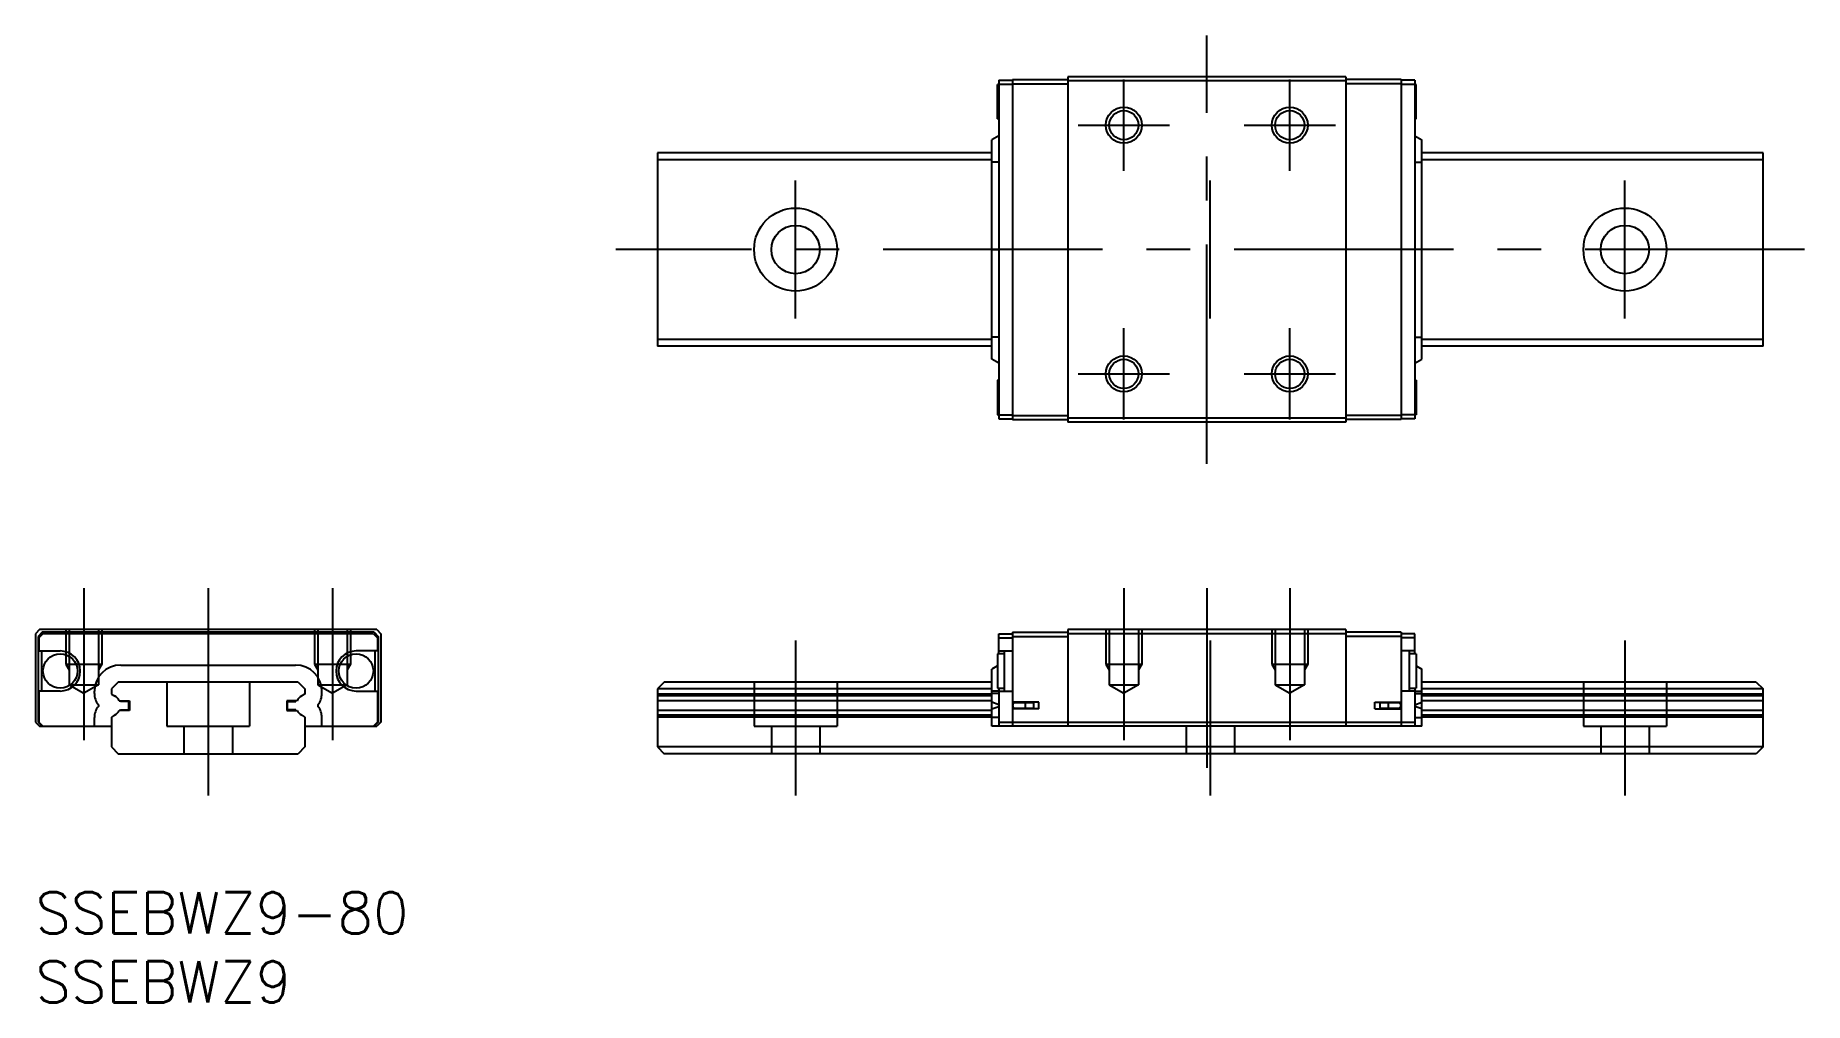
# Model space of a CAD drawing. Extents: x 0 to 128, y -8 to 62.
import ezdxf

# ---------------------------------------------------------------- set-up
doc = ezdxf.new("R2010")
doc.units = 0
doc.header["$LTSCALE"] = 0.5
doc.linetypes.add('CENTER', pattern=[50.8, 31.75, -6.35, 6.35, -6.35])
doc.linetypes.add('DASHED', pattern=[19.05, 12.7, -6.35])
for name, color, linetype in [('MSM_CENTER', 1, 'CENTER'), ('MSM_CONTINUOUS', 7, 'CONTINUOUS'), ('MSM_DASHED', 4, 'DASHED'), ('MSM_NARROW', 5, 'CONTINUOUS'), ('MSM_PART_NUMBER', 7, 'CONTINUOUS')]:
    doc.layers.add(name, color=color, linetype=linetype)
doc.styles.get("Standard").update_dxf_attribs({"font": 'txt.shx', "height": 3, "bigfont": 'bigfont.shx'})

# ---------------------------------------------------------------- blocks, each defined once
blk = doc.blocks.new('*U2')
at = {"layer": 'MSM_PART_NUMBER'}
blk.add_text('SSEBWZ9-80', height=3, dxfattribs=at).set_placement((0, -3))
blk = doc.blocks.new('*U3')
at = {"layer": 'MSM_PART_NUMBER'}
blk.add_text('SSEBWZ9', height=3, dxfattribs=at).set_placement((0, -8))

msp = doc.modelspace()

# ---------------------------------------------------------------- linework, layer by layer
at = {"layer": 'MSM_CENTER'}
for p, q in [((84.75, 31), (84.75, 62)), ((78.75, 52.2), (78.75, 58.8)), ((90.75, 52.2), (90.75, 58.8)), ((75.45, 55.5), (82.05, 55.5)), ((87.45, 55.5), (94.05, 55.5)), ((55, 41.5), (55, 51.5)), ((85, 41.5), (85, 51.5)), ((115, 41.5), (115, 51.5)), ((128, 46.5), (42, 46.5)), ((78.75, 34.2), (78.75, 40.8)), ((90.75, 34.2), (90.75, 40.8)), ((75.45, 37.5), (82.05, 37.5)), ((87.45, 37.5), (94.05, 37.5)), ((3.5, 22), (3.5, 11)), ((12.5, 22), (12.5, 7)), ((21.5, 22), (21.5, 11)), ((78.75, 22), (78.75, 11)), ((84.75, 22), (84.75, 9)), ((90.75, 22), (90.75, 11)), ((55, 18.2), (55, 7)), ((85, 18.2), (85, 7)), ((115, 18.2), (115, 7))]:
    msp.add_line(p, q, dxfattribs=at)
at = {"layer": 'MSM_CONTINUOUS'}
for p, q in [((74.7, 59), (74.7, 34)), ((94.8, 59), (74.7, 59)), ((94.8, 59), (94.8, 34)), ((70.7, 58.45), (69.6, 58.45)), ((69.6, 55.95), (69.6, 58.45)), ((69.7, 58.75), (69.7, 34.25)), ((69.7, 58.75), (70.7, 58.75)), ((70.7, 58.8), (74.7, 58.8)), ((70.7, 58.8), (70.7, 34.2)), ((70.7, 58.5), (74.7, 58.5)), ((94.8, 58.7), (74.7, 58.7)), ((98.8, 58.8), (94.8, 58.8)), ((98.8, 58.5), (94.8, 58.5)), ((98.8, 58.8), (98.8, 34.2)), ((99.8, 58.75), (98.8, 58.75)), ((99.9, 58.45), (98.8, 58.45)), ((99.8, 58.75), (99.8, 34.25)), ((99.9, 55.95), (99.9, 58.45)), ((69.6, 55.95), (69.7, 55.95)), ((99.8, 55.95), (99.9, 55.95)), ((69.7, 54.73), (69.2, 54.43)), ((69.2, 38.57), (69.2, 54.43)), ((99.8, 54.73), (100.3, 54.43)), ((100.3, 38.57), (100.3, 54.43)), ((69.2, 53.5), (45, 53.5)), ((45, 53.5), (45, 39.5)), ((69.2, 53), (45, 53)), ((69.7, 52.83), (69.2, 52.83)), ((99.8, 52.83), (100.3, 52.83)), ((125, 53.5), (100.3, 53.5)), ((125, 53), (100.3, 53)), ((125, 39.5), (125, 53.5)), ((69.2, 46.5), (69.7, 46.5)), ((100.3, 46.5), (99.8, 46.5)), ((69.2, 40), (45, 40)), ((69.7, 40.17), (69.2, 40.17)), ((99.8, 40.17), (100.3, 40.17)), ((125, 40), (100.3, 40)), ((69.2, 39.5), (45, 39.5)), ((69.7, 38.27), (69.2, 38.57)), ((99.8, 38.27), (100.3, 38.57)), ((125, 39.5), (100.3, 39.5)), ((69.6, 37.05), (69.6, 34.55)), ((69.7, 37.05), (69.6, 37.05)), ((99.9, 37.05), (99.8, 37.05)), ((99.9, 37.05), (99.9, 34.55)), ((69.6, 34.55), (70.7, 34.55)), ((69.7, 34.25), (70.7, 34.25)), ((70.7, 34.5), (74.7, 34.5)), ((70.7, 34.2), (74.7, 34.2)), ((94.8, 34.3), (74.7, 34.3)), ((94.8, 34), (74.7, 34)), ((98.8, 34.5), (94.8, 34.5)), ((98.8, 34.2), (94.8, 34.2)), ((99.9, 34.55), (98.8, 34.55)), ((99.8, 34.25), (98.8, 34.25)), ((0.3, 19), (0, 18.7)), ((0, 18.7), (0, 12.3)), ((0.5, 18.8), (0.2, 18.5)), ((0.2, 18.5), (0.2, 12.3)), ((0.55, 18.7), (0.25, 18.4)), ((0.25, 18.4), (0.25, 17.45)), ((24.7, 19), (0.3, 19)), ((24.5, 18.8), (0.5, 18.8)), ((24.45, 18.7), (0.55, 18.7)), ((24.45, 18.7), (24.75, 18.4)), ((24.5, 18.8), (24.8, 18.5)), ((24.7, 19), (25, 18.7)), ((24.75, 18.4), (24.75, 17.45)), ((24.8, 18.5), (24.8, 12.3)), ((25, 18.7), (25, 12.3)), ((69.7, 17.25), (69.7, 18.7)), ((69.7, 18.7), (70.7, 18.7)), ((69.7, 18.4), (70.7, 18.4)), ((70.7, 18.8), (74.7, 18.8)), ((70.7, 18.8), (70.7, 12)), ((70.7, 18.5), (74.7, 18.5)), ((94.8, 19), (74.7, 19)), ((74.7, 19), (74.7, 12)), ((94.8, 18.7), (74.7, 18.7)), ((94.8, 19), (94.8, 12)), ((98.8, 18.8), (94.8, 18.8)), ((98.8, 18.5), (94.8, 18.5)), ((98.8, 18.8), (98.8, 12)), ((99.8, 18.7), (98.8, 18.7)), ((99.8, 18.4), (98.8, 18.4)), ((99.8, 17.25), (99.8, 18.7)), ((0.25, 17.45), (1.8, 17.45)), ((0.45, 17.45), (0.45, 14.55)), ((24.75, 17.45), (23.2, 17.45)), ((24.55, 17.45), (24.55, 14.55)), ((70.1, 17.25), (69.6, 17.25)), ((69.6, 17.25), (69.6, 14.75)), ((69.7, 17.45), (70.7, 17.45)), ((70.1, 17.45), (70.1, 14.55)), ((99.8, 17.45), (98.8, 17.45)), ((99.4, 17.45), (99.4, 14.55)), ((99.9, 17.25), (99.4, 17.25)), ((99.9, 17.25), (99.9, 14.75)), ((6.17, 16.43), (18.83, 16.43)), ((69.6, 16.37), (69.2, 16.13)), ((69.2, 12), (69.2, 16.13)), ((99.9, 16.37), (100.3, 16.13)), ((100.3, 12), (100.3, 16.13)), ((1.8, 14.55), (0.25, 14.55)), ((0.25, 14.55), (0.25, 12.3)), ((4.27, 14.374266), (4.27, 14.53)), ((6, 15.2), (5.5, 14.7)), ((5.5, 14.7), (5.5, 14.333851)), ((5.5, 14.333851), (5.7305, 14.200772)), ((19, 15.2), (6, 15.2)), ((19, 15.2), (19.5, 14.7)), ((19.5, 14.333851), (19.2695, 14.200772)), ((19.5, 14.7), (19.5, 14.333851)), ((20.73, 14.374266), (20.73, 14.53)), ((23.2, 14.55), (24.75, 14.55)), ((24.75, 14.55), (24.75, 12.3)), ((45.5, 15.2), (45, 14.7)), ((69.2, 14.7), (45, 14.7)), ((45, 14.7), (45, 10.5)), ((69.2, 14.333851), (45, 14.333851)), ((69.2, 14.200772), (45, 14.200772)), ((69.2, 15.2), (45.5, 15.2)), ((69.7, 14.53), (69.2, 14.53)), ((69.7, 14.374266), (69.2, 14.374266)), ((69.6, 14.75), (70.1, 14.75)), ((69.7, 14.75), (69.7, 12)), ((69.7, 14.55), (70.7, 14.55)), ((99.8, 14.55), (98.8, 14.55)), ((99.4, 14.75), (99.9, 14.75)), ((99.8, 14.75), (99.8, 12)), ((99.8, 14.53), (100.3, 14.53)), ((99.8, 14.374266), (100.3, 14.374266)), ((124.5, 15.2), (100.3, 15.2)), ((125, 14.7), (100.3, 14.7)), ((125, 14.333851), (100.3, 14.333851)), ((125, 14.200772), (100.3, 14.200772)), ((124.5, 15.2), (125, 14.7)), ((125, 10.5), (125, 14.7)), ((0.2, 13.75), (0.25, 13.75)), ((0.2, 13.25), (0.25, 13.25)), ((4.554642, 13.562448), (4.554642, 13.437552)), ((6.067581, 13.85), (6.8, 13.85)), ((6.8, 13.15), (6.067581, 13.15)), ((6.75, 13.8), (6.167971, 13.800003)), ((6.167971, 13.199997), (6.75, 13.2)), ((6.75, 13.2), (6.75, 13.8)), ((6.8, 13.85), (6.8, 13.15)), ((18.2, 13.85), (18.2, 13.15)), ((18.932419, 13.85), (18.2, 13.85)), ((18.2, 13.15), (18.932419, 13.15)), ((18.25, 13.8), (18.832029, 13.800003)), ((18.25, 13.2), (18.25, 13.8)), ((18.832029, 13.199997), (18.25, 13.2)), ((20.445358, 13.562447), (20.445358, 13.437553)), ((24.8, 13.75), (24.75, 13.75)), ((24.8, 13.25), (24.75, 13.25)), ((69.2, 13.85), (45, 13.85)), ((69.2, 13.15), (45, 13.15)), ((69.7, 13.562448), (69.2, 13.74979)), ((69.2, 13.25021), (69.7, 13.437552)), ((72.6, 13.75), (70.7, 13.75)), ((72.6, 13.25), (70.7, 13.25)), ((72.2, 13.7), (70.9, 13.7)), ((70.9, 13.3), (72.2, 13.3)), ((71.2, 13.7), (71.2, 13.75)), ((71.2, 13.25), (71.2, 13.3)), ((71.52899, 13.7), (71.52899, 13.75)), ((71.52899, 13.25), (71.52899, 13.3)), ((71.6, 13.7), (71.6, 13.3)), ((72.2, 13.7), (72.2, 13.3)), ((72.6, 13.25), (72.6, 13.75)), ((96.9, 13.25), (96.9, 13.75)), ((96.9, 13.75), (98.8, 13.75)), ((96.9, 13.25), (98.8, 13.25)), ((98.6, 13.7), (97.3, 13.7)), ((97.3, 13.3), (97.3, 13.7)), ((97.3, 13.3), (98.6, 13.3)), ((97.9, 13.3), (97.9, 13.7)), ((97.97101, 13.7), (97.97101, 13.75)), ((97.97101, 13.25), (97.97101, 13.3)), ((98.3, 13.7), (98.3, 13.75)), ((98.3, 13.25), (98.3, 13.3)), ((99.8, 13.562448), (100.3, 13.74979)), ((100.3, 13.25021), (99.8, 13.437552)), ((125, 13.85), (100.3, 13.85)), ((125, 13.15), (100.3, 13.15)), ((0, 12.3), (0.3, 12)), ((0.2, 12.3), (0.5, 12)), ((0.25, 12.3), (0.55, 12)), ((0.3, 12), (5.5, 12)), ((4.27, 12), (4.27, 12.625734)), ((5.7305, 12.799228), (5.5, 12.666149)), ((5.5, 12.666149), (5.5, 10.5)), ((19.2695, 12.799228), (19.5, 12.666149)), ((19.5, 12.666149), (19.5, 10.5)), ((19.5, 12), (24.7, 12)), ((20.73, 12), (20.73, 12.625734)), ((24.75, 12.3), (24.45, 12)), ((24.8, 12.3), (24.5, 12)), ((25, 12.3), (24.7, 12)), ((69.2, 12.799228), (45, 12.799228)), ((69.2, 12.666149), (45, 12.666149)), ((69.7, 12.625734), (69.2, 12.625734)), ((100.3, 12), (69.2, 12)), ((69.7, 12.3), (99.8, 12.3)), ((99.8, 12.625734), (100.3, 12.625734)), ((125, 12.799228), (100.3, 12.799228)), ((125, 12.666149), (100.3, 12.666149)), ((5.5, 10.5), (6, 10)), ((19.5, 10.5), (19, 10)), ((125, 10.5), (45, 10.5)), ((45, 10.5), (45.5, 10)), ((125, 10.5), (124.5, 10)), ((6, 10), (19, 10)), ((124.5, 10), (45.5, 10))]:
    msp.add_line(p, q, dxfattribs=at)
for centre, radius in [((78.75, 55.5), 1.0565), ((90.75, 55.5), 1.0565), ((55, 46.5), 3), ((115, 46.5), 3), ((55, 46.5), 1.75), ((115, 46.5), 1.75), ((78.75, 37.5), 1.0565), ((90.75, 37.5), 1.0565), ((1.8, 16), 1.25), ((23.2, 16), 1.25)]:
    msp.add_circle(centre, radius, dxfattribs=at)
for centre, radius, start, end in [((1.8, 16), 1.45, 270, 90), ((23.2, 16), 1.45, 90, 270), ((6.170028, 14.529972), 1.900028, 90.000832, 179.999168), ((18.829972, 14.529972), 1.900028, 0.000832, 89.999168), ((5.56985, 14.374213), 1.29985, 179.997683, 218.646033), ((5.293, 13.443), 0.875, 27.719468, 60), ((19.707, 13.443), 0.875, 120, 152.280532), ((19.43015, 14.374213), 1.29985, 321.353967, 0.002317), ((5.56985, 12.625787), 1.29985, 141.353967, 180.002317), ((5.293, 13.557), 0.875, 300, 332.280532), ((5.293, 13.443), 0.945, 22.196276, 25.51122), ((5.293, 13.557), 0.945, 334.48878, 337.803724), ((19.707, 13.443), 0.945, 154.48878, 157.803724), ((19.707, 13.557), 0.945, 202.196276, 205.51122), ((19.707, 13.557), 0.875, 207.719468, 240), ((19.43015, 12.625787), 1.29985, 359.997683, 38.646033), ((70.9, 13.5), 0.2, 90, 270), ((98.6, 13.5), 0.2, 270, 90)]:
    msp.add_arc(centre, radius, start, end, dxfattribs=at)
at = {"layer": 'MSM_DASHED'}
for p, q in [((2.2, 19), (2.2, 16.5)), ((2.4435, 19), (2.4435, 15)), ((4.5565, 19), (4.5565, 15)), ((4.8, 19), (4.8, 16.5)), ((20.2, 19), (20.2, 16.5)), ((20.4435, 19), (20.4435, 15)), ((22.5565, 19), (22.5565, 15)), ((22.8, 19), (22.8, 16.5)), ((77.45, 19), (77.45, 16.5)), ((77.6935, 19), (77.6935, 15)), ((79.8065, 19), (79.8065, 15)), ((80.05, 19), (80.05, 16.5)), ((89.45, 19), (89.45, 16.5)), ((89.6935, 19), (89.6935, 15)), ((91.8065, 19), (91.8065, 15)), ((92.05, 19), (92.05, 16.5)), ((2.2, 16.5), (4.8, 16.5)), ((2.2, 16.5), (2.4435, 16.078246)), ((4.8, 16.5), (4.5565, 16.078246)), ((20.2, 16.5), (22.8, 16.5)), ((20.2, 16.5), (20.4435, 16.078246)), ((22.8, 16.5), (22.5565, 16.078246)), ((77.45, 16.5), (80.05, 16.5)), ((77.45, 16.5), (77.6935, 16.078246)), ((80.05, 16.5), (79.8065, 16.078246)), ((89.45, 16.5), (92.05, 16.5)), ((89.45, 16.5), (89.6935, 16.078246)), ((92.05, 16.5), (91.8065, 16.078246)), ((2.4435, 15), (4.5565, 15)), ((2.4435, 15), (3.5, 14.390029)), ((4.5565, 15), (3.5, 14.390029)), ((9.5, 15.2), (9.5, 12)), ((15.5, 15.2), (15.5, 12)), ((20.4435, 15), (22.5565, 15)), ((20.4435, 15), (21.5, 14.390029)), ((22.5565, 15), (21.5, 14.390029)), ((52, 15.2), (52, 12)), ((58, 15.2), (58, 12)), ((77.6935, 15), (79.8065, 15)), ((77.6935, 15), (78.75, 14.390029)), ((79.8065, 15), (78.75, 14.390029)), ((89.6935, 15), (91.8065, 15)), ((89.6935, 15), (90.75, 14.390029)), ((91.8065, 15), (90.75, 14.390029)), ((112, 15.2), (112, 12)), ((118, 15.2), (118, 12)), ((9.5, 12), (15.5, 12)), ((10.75, 12), (10.75, 10)), ((14.25, 12), (14.25, 10)), ((52, 12), (58, 12)), ((53.25, 12), (53.25, 10)), ((56.75, 12), (56.75, 10)), ((83.25, 12), (83.25, 10)), ((86.75, 12), (86.75, 10)), ((112, 12), (118, 12)), ((113.25, 12), (113.25, 10)), ((116.75, 12), (116.75, 10))]:
    msp.add_line(p, q, dxfattribs=at)
at = {"layer": 'MSM_NARROW'}
for centre in [(78.75, 55.5), (90.75, 55.5), (78.75, 37.5), (90.75, 37.5)]:
    msp.add_circle(centre, 1.3, dxfattribs=at)

# ---------------------------------------------------------------- block references
at = {"layer": 'MSM_CONTINUOUS'}
for name in ['*U2', '*U3']:
    msp.add_blockref(name, (0, 0), dxfattribs=at)

doc.saveas('drawing.dxf')
